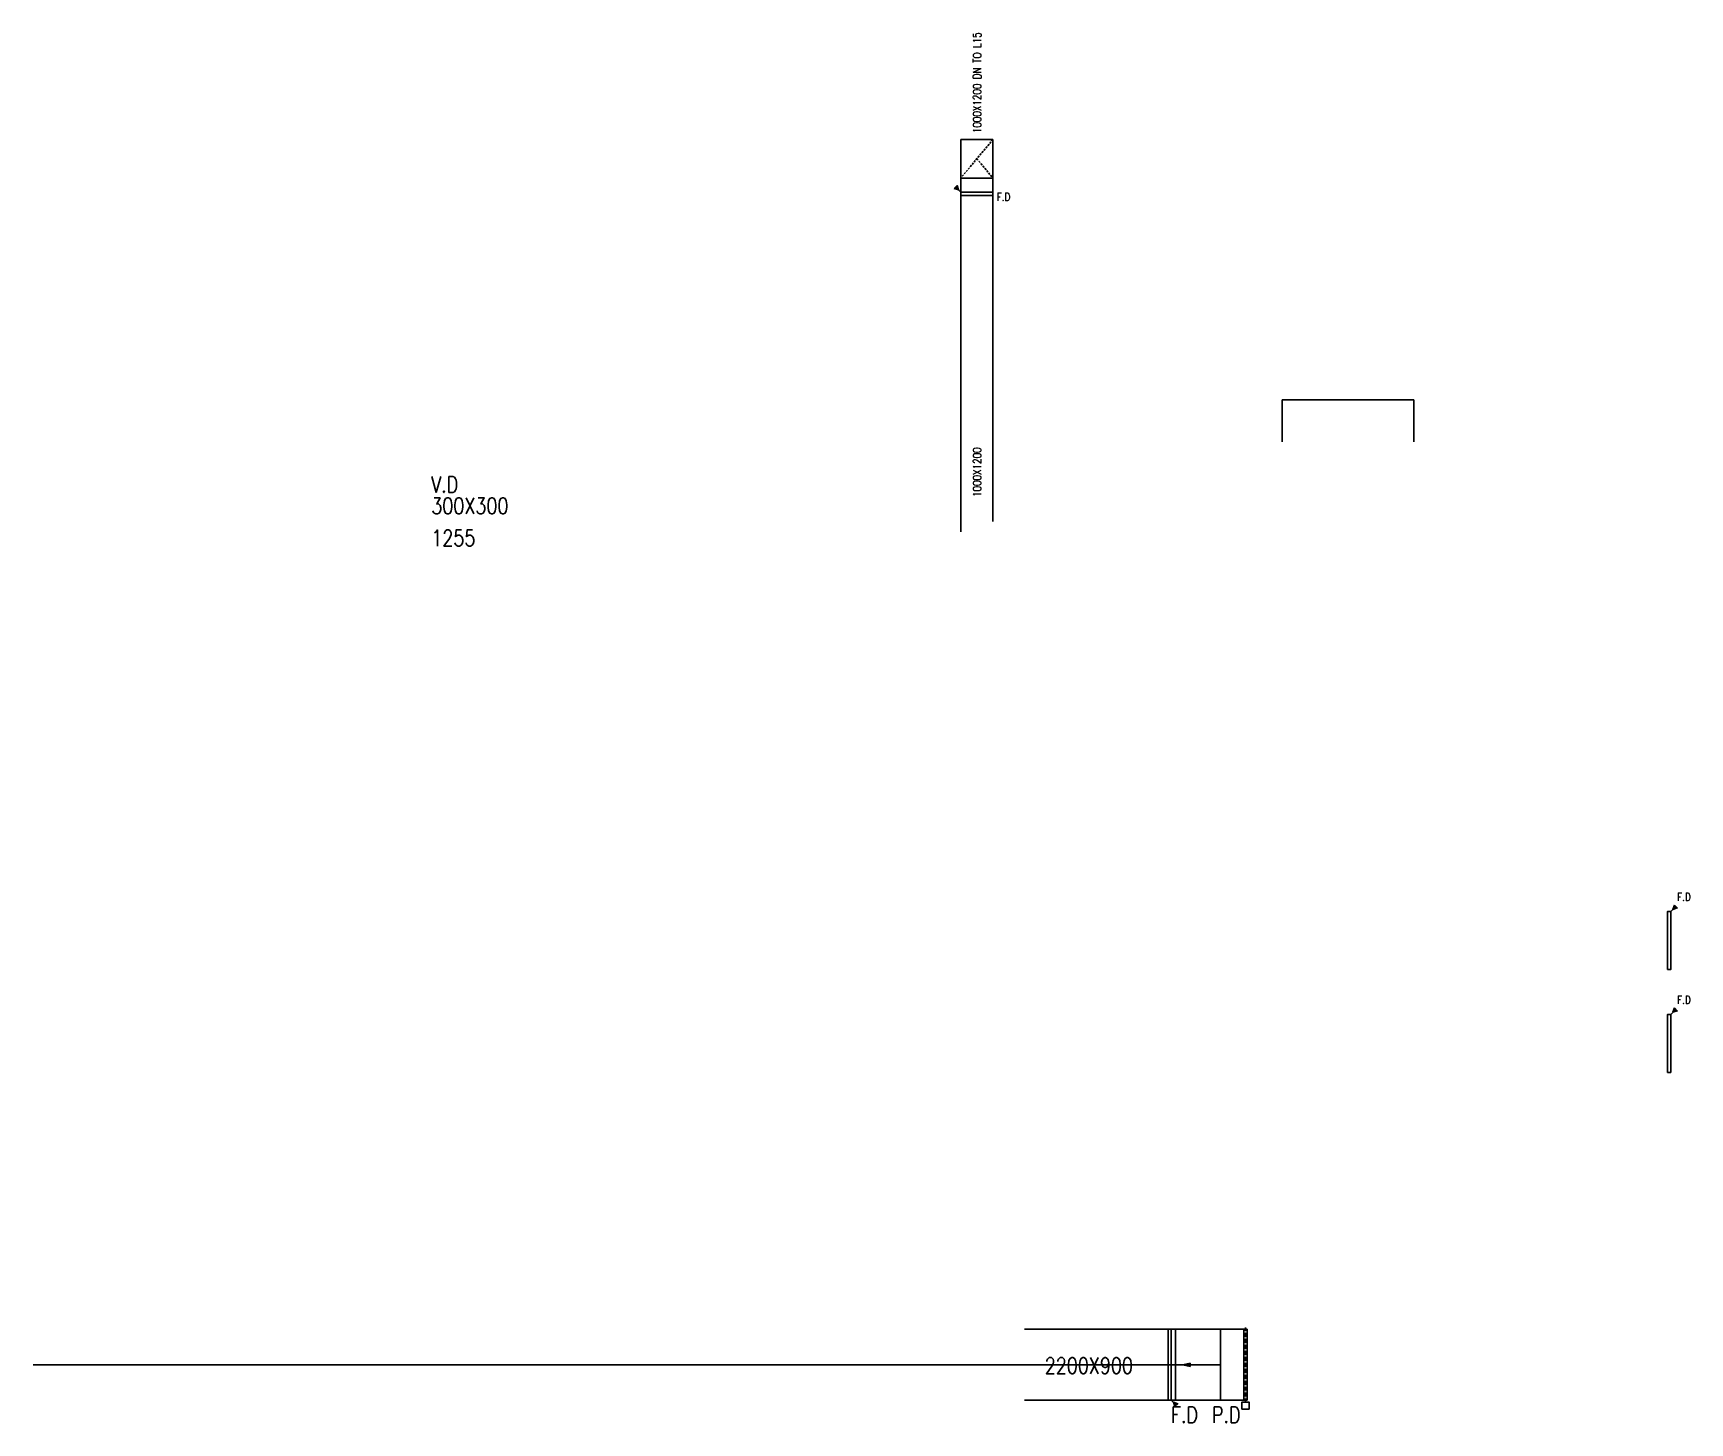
# Model space of a CAD drawing. Extents: x -255138 to 664740, y -29000 to 131250.
# Drawn here: x 551428 to 602962, y 52192 to 95404 of the extents above; entities that cross this region are included whole.
import ezdxf
from ezdxf.enums import TextEntityAlignment as Align

# ---------------------------------------------------------------- set-up
doc = ezdxf.new("R2010")
doc.units = 0
doc.header["$LTSCALE"] = 10
for name, pattern in [('XFM1D40-200k$0$CENTER', [2, 1.25, -0.25, 0.25, -0.25]), ('XFM1D40-200k$0$HIDDEN', [9.525, 6.35, -3.175]), ('XFM1D40-200k$0$HIDDEN2', [0.1875, 0.125, -0.0625])]:
    doc.linetypes.add(name, pattern=pattern)
for name, color, linetype in [('XFM1D40-200k$0$M-CMDUCT-TEXT', 3, 'Continuous'), ('XFM1D40-200k$0$M-CWTR-TEXT', 4, 'Continuous'), ('XFM1D40-200k$0$M-HVAC-CMDUCT', 150, 'Continuous'), ('XFM1D40-200k$0$M-HVAC-DAPR', 3, 'Continuous')]:
    doc.layers.add(name, color=color, linetype=linetype)
doc.styles.add('XFM1D40-200k$0$12P7-XCM2P10$0$AA-TXT', font='simplex.shx', dxfattribs={"bigfont": 'china.shx'})
doc.styles.add('XFM1D40-200k$0$aa-txt', font='simplex.shx', dxfattribs={"width": 0.8, "height": 25, "bigfont": 'chineset.shx'})

# ---------------------------------------------------------------- blocks, each defined once
blk = doc.blocks.new('XFM1D40-200k$0$H-FDV')
at = {"layer": 'XFM1D40-200k$0$M-HVAC-DAPR', "ltscale": 0.5}
blk.add_hatch(color=256, dxfattribs=at).paths.add_polyline_path([(5.7, 10.2), (3.5, 3.5), (10.2, 5.7)])
blk.add_line((0, 0), (7.9, 7.9), dxfattribs=at)
blk.add_lwpolyline([(5.7, 10.2), (3.5, 3.5), (10.2, 5.7)], close=True, dxfattribs=at)
blk = doc.blocks.new('XFM1D40-200k$0$H-PD')
at = {"layer": 'XFM1D40-200k$0$M-HVAC-DAPR', "ltscale": 0.5}
blk.add_lwpolyline([(-5.5, 11.1), (-5.5, 0), (5.5, 0), (5.5, 11.1)], close=True, dxfattribs=at)
blk = doc.blocks.new('XFM1D40-200k')
at = {"color": 1, "linetype": 'XFM1D40-200k$0$CENTER'}
blk.add_line((588364, 54000), (551428, 54000), dxfattribs=at)
at = {"layer": 'XFM1D40-200k$0$M-HVAC-CMDUCT'}
for p, q in [((580284, 92099), (580284, 79901)), ((580284, 92099), (581284, 92099)), ((581284, 92099), (581284, 80217)), ((580284, 90899), (581284, 90899)), ((590280, 82698), (590280, 83998)), ((590280, 83998), (594380, 83998)), ((594380, 82698), (594380, 83998)), ((582264, 55100), (589189, 55100)), ((586964, 52900), (586964, 55100)), ((588364, 52900), (588364, 55100)), ((589189, 55100), (589189, 52900)), ((587194, 54000), (587417, 54051)), ((587194, 54000), (588182, 54000)), ((587194, 54000), (587417, 53949)), ((587417, 53949), (587417, 54051)), ((582264, 52900), (589189, 52900))]:
    blk.add_line(p, q, dxfattribs=at)
at = {"layer": 'XFM1D40-200k$0$M-HVAC-CMDUCT', "linetype": 'XFM1D40-200k$0$HIDDEN'}
for p, q in [((581284, 92099), (580284, 90899)), ((580784, 91499), (581284, 90899))]:
    blk.add_line(p, q, dxfattribs=at)
at = {"layer": 'XFM1D40-200k$0$M-HVAC-DAPR', "linetype": 'XFM1D40-200k$0$HIDDEN2', "ltscale": 0.5}
blk.add_line((589139, 55160), (589139, 52840), dxfattribs=at)
at = {"layer": 'XFM1D40-200k$0$M-HVAC-DAPR', "ltscale": 0.5}
for points in [[(581284, 90358), (581284, 90458), (580284, 90458), (580284, 90358)], [(602265, 66288), (602365, 66288), (602365, 68088), (602265, 68088)], [(602265, 63088), (602365, 63088), (602365, 64888), (602265, 64888)], [(586729, 55100), (586829, 55100), (586829, 52900), (586729, 52900)], [(589089, 52900), (589189, 52900), (589189, 55100), (589089, 55100)]]:
    blk.add_lwpolyline(points, close=True, dxfattribs=at)
for name, p, xscale, yscale, zscale, rotation in [('XFM1D40-200k$0$H-FDV', (580284, 90458), 20.00000000000007, 20.00000000000007, 20.00000000000007, 90), ('XFM1D40-200k$0$H-FDV', (586829, 52900), -20.00000000000006, 20.00000000000006, 20.00000000000006, 180), ('XFM1D40-200k$0$H-PD', (589139, 52840), -20, 20, 20, 180)]:
    blk.add_blockref(name, p, dxfattribs=dict(at, xscale=xscale, yscale=yscale, zscale=zscale, rotation=rotation))
at = {"layer": 'XFM1D40-200k$0$M-HVAC-DAPR', "ltscale": 0.5, "xscale": 20.00000000000006, "yscale": 20.00000000000006, "zscale": 20.00000000000006}
for p in [(602365, 68088), (602365, 64888)]:
    blk.add_blockref('XFM1D40-200k$0$H-FDV', p, dxfattribs=at)
at = {"layer": 'XFM1D40-200k$0$M-CMDUCT-TEXT', "style": 'XFM1D40-200k$0$aa-txt', "width": 0.8}
for s, p in [('1000X1200 DN TO L15', (580789, 92293)), ('1000X1200', (580789, 80981))]:
    blk.add_text(s, height=250, rotation=90, dxfattribs=at).set_placement(p, align=Align.MIDDLE_LEFT)
for p in [(581612, 90310, 0), (602778, 68546, 0), (602778, 65346, 0)]:
    blk.add_text('F.D', height=250, dxfattribs=at).set_placement(p, align=Align.MIDDLE_CENTER)
at = {"layer": 'XFM1D40-200k$0$M-CWTR-TEXT', "style": 'XFM1D40-200k$0$12P7-XCM2P10$0$AA-TXT', "width": 0.8}
for s, p in [('V.D', (563813, 81370)), ('300X300', (563813, 80704)), ('1255', (563813, 79707)), ('2200X900', (582895, 53971))]:
    blk.add_text(s, height=500, dxfattribs=at).set_placement(p, align=Align.MIDDLE_LEFT)
for s, p in [('F.D', (587242, 52442, 0)), ('P.D', (588541, 52442, 0))]:
    blk.add_text(s, height=500, dxfattribs=at).set_placement(p, align=Align.MIDDLE_CENTER)

msp = doc.modelspace()

# ---------------------------------------------------------------- block references
msp.add_blockref('XFM1D40-200k', (0, 0))

doc.saveas('drawing.dxf')
